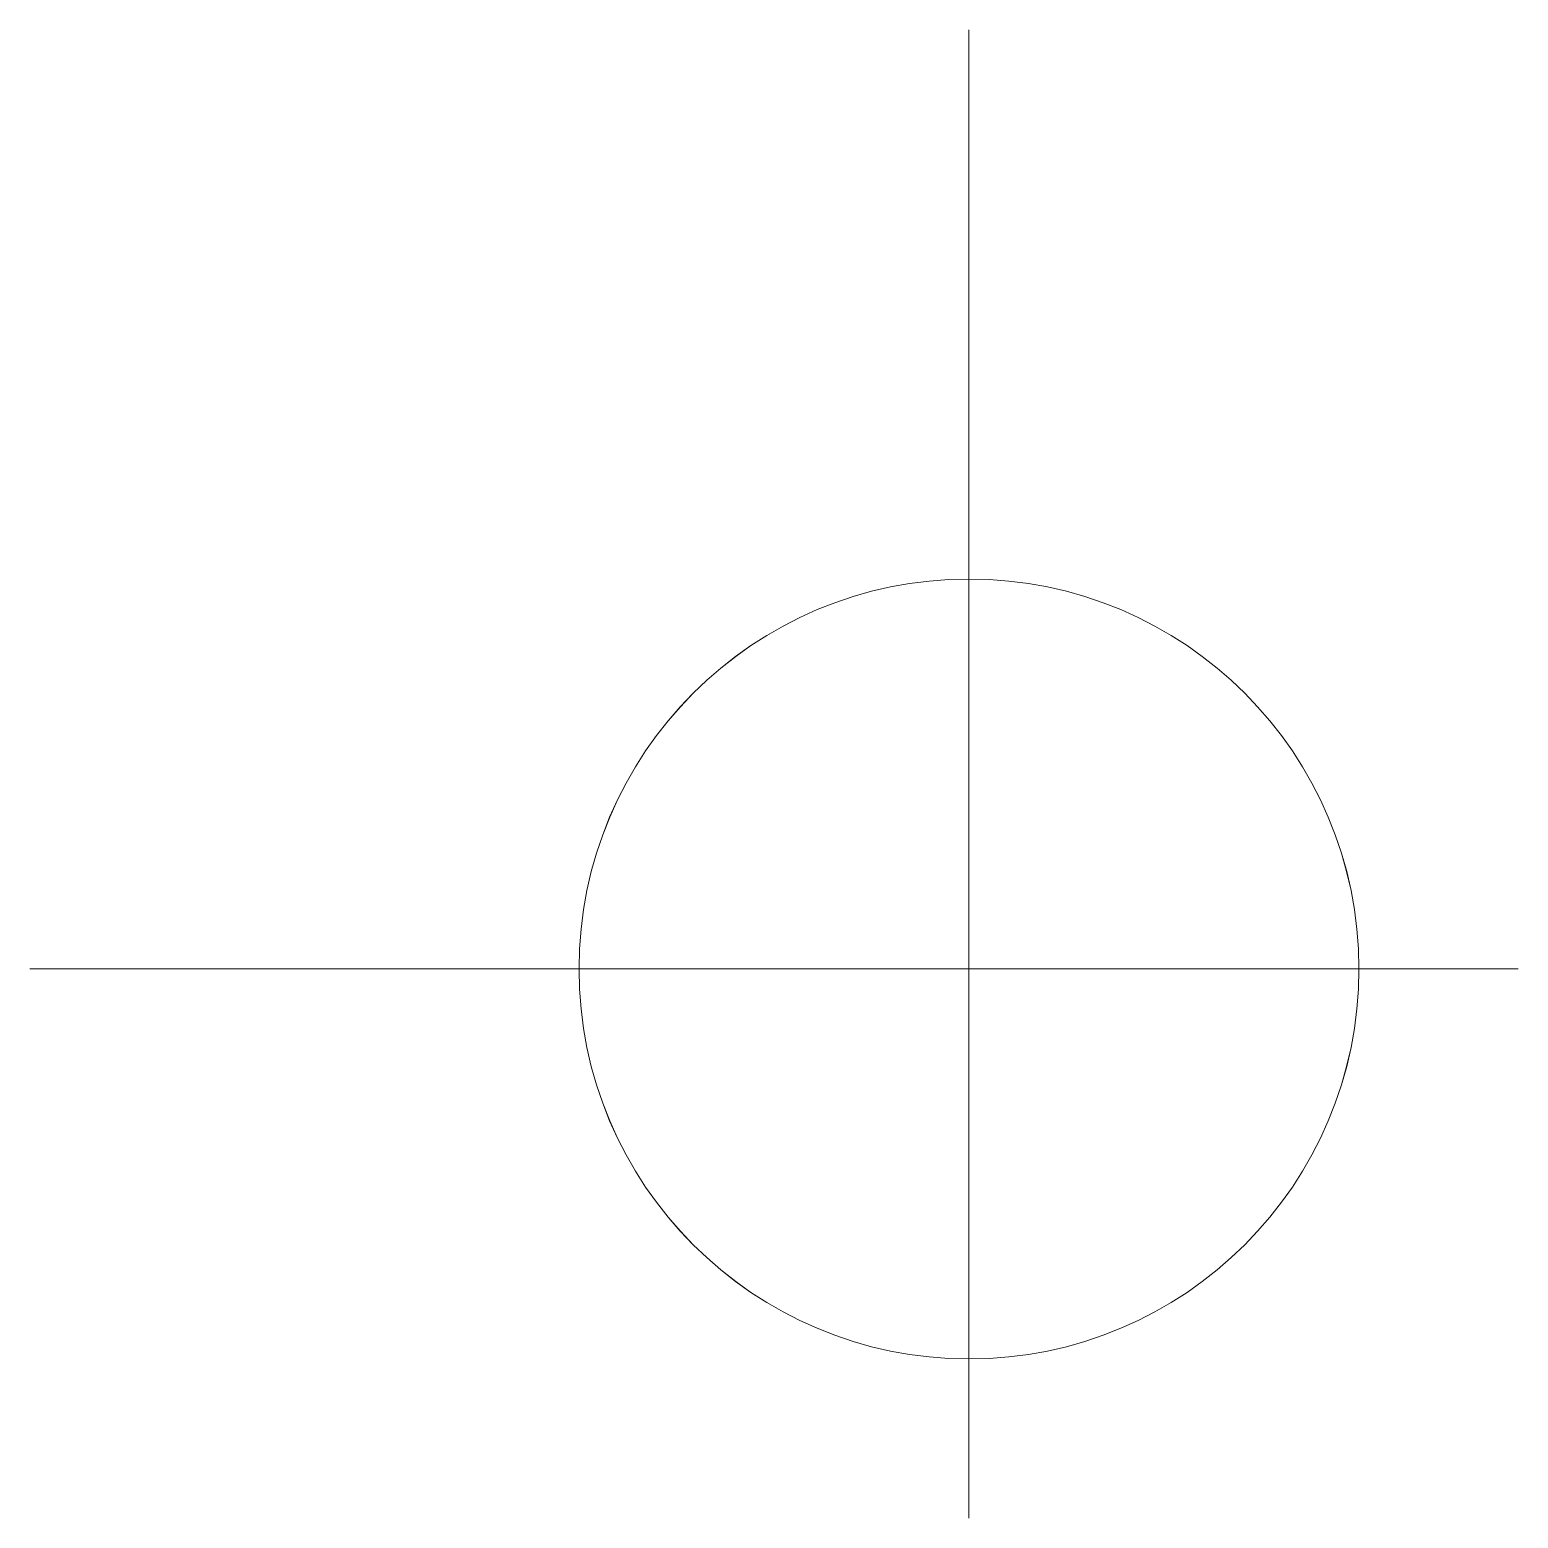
# Model space of a CAD drawing. Header units: millimetres. Extents: x -17 to 589, y 5 to 415.
# Drawn here: x 183.5 to 190.28, y 291.94 to 298.72 of the extents above; entities that cross this region are included whole.
import ezdxf

# ---------------------------------------------------------------- set-up
doc = ezdxf.new("R2010")
doc.units = ezdxf.units.MM

# ---------------------------------------------------------------- blocks, each defined once
blk = doc.blocks.new('SW_CENTERMARKSYMBOL_1')
at = {"color": 0, "linetype": 'Continuous', "lineweight": 0}
for p, q in [((0, 132.5), (0, 134.275)), ((0, 130), (0, 132.5)), ((-2.5, 130), (-4.275, 130)), ((0, 130), (-2.5, 130)), ((0, 130), (0, 127.5)), ((0, 130), (2.5, 130))]:
    blk.add_line(p, q, dxfattribs=at)
blk = doc.blocks.new('d')
at = {"color": 5, "lineweight": 15}
blk.add_circle((796.9187, 248.9822), 1.775, dxfattribs=at)
at = {"color": 5, "lineweight": 0}
blk.add_blockref('SW_CENTERMARKSYMBOL_1', (796.9187, 118.9822), dxfattribs=at)

msp = doc.modelspace()

# ---------------------------------------------------------------- linework, layer by layer
at = {"color": 7, "linetype": 'Continuous', "lineweight": 15}
msp.add_circle((187.7769, 294.4439), 1.775, dxfattribs=at)

# ---------------------------------------------------------------- block references
msp.add_blockref('d', (-609.1417, 45.4617))

doc.saveas('drawing.dxf')
